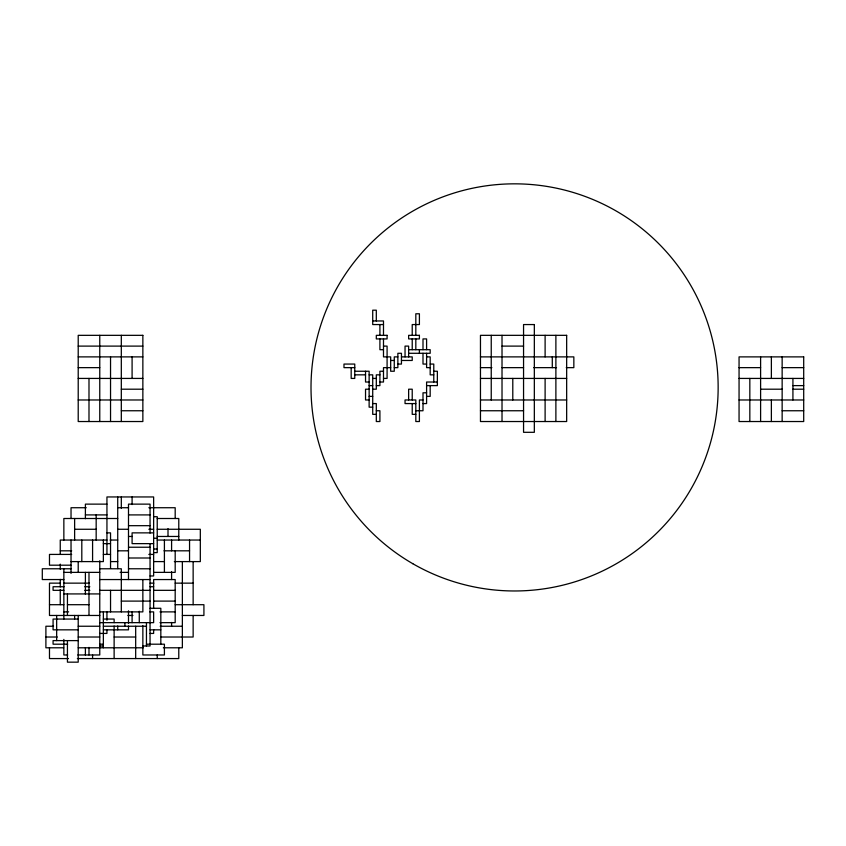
<?xml version="1.0" encoding="UTF-8"?>
<svg xmlns="http://www.w3.org/2000/svg" width="846" height="846" viewBox="0 0 846 846"><rect width="100%" height="100%" fill="white"/><g stroke="black" fill="none" stroke-linecap="round" stroke-linejoin="round"><path stroke-width="1.27" d="M372.716 320.962L383.492 320.962L383.492 335.333M383.492 324.557L372.716 324.557L372.716 310.186L376.311 310.186L376.311 320.962M78.213 346.109L142.858 346.109M383.492 346.109L387.087 346.109L387.087 378.426L383.492 378.426M502.016 346.109L523.558 346.109M383.492 349.694L379.907 349.694L379.907 338.918M408.639 349.694L430.18 349.694L430.18 353.29L408.639 353.29M78.213 356.885L142.858 356.885M397.863 356.885L394.268 356.885L394.268 371.246L390.672 371.246L390.672 356.885L383.492 356.885L383.492 338.918M401.448 356.885L412.224 356.885L412.224 360.47L401.448 360.47M426.596 356.885L430.18 356.885L430.18 374.841L433.776 374.841M480.465 356.885L573.842 356.885L573.842 367.65L566.238 367.65M390.672 360.47L394.268 360.47M397.863 364.066L401.448 364.066L401.448 353.29L397.863 353.29L397.863 367.65L394.268 367.65M426.596 364.066L423 364.066L423 353.29M430.18 364.066L433.776 364.066L433.776 382.022M78.213 367.65L99.765 367.65M354.76 367.65L343.984 367.65L343.984 364.066L354.76 364.066L354.76 378.426L351.175 378.426L351.175 367.65M390.672 367.65L383.492 367.65L383.492 382.022L379.907 382.022M430.18 367.65L426.596 367.65L426.596 353.29M480.465 367.65L491.875 367.65M502.016 367.65L523.558 367.65M533.699 367.65L556.52 367.65M739.055 367.65L760.607 367.65M782.148 367.65L803.7 367.65M354.76 371.246L369.131 371.246L369.131 407.159L372.716 407.159M383.492 371.246L379.907 371.246L379.907 385.617L376.311 385.617M433.776 371.246L437.361 371.246L437.361 385.617L426.596 385.617M354.76 374.841L365.535 374.841M369.131 374.841L372.716 374.841L372.716 414.35L376.311 414.35M379.907 374.841L376.311 374.841L376.311 389.202L372.716 389.202M78.213 378.426L142.858 378.426M372.716 378.426L376.311 378.426M480.465 378.426L566.661 378.426M739.055 378.426L803.7 378.426M369.131 382.022L365.535 382.022L365.535 371.246M437.361 382.022L426.596 382.022L426.596 403.574L423 403.574M369.131 385.617L372.716 385.617M792.924 385.617L803.7 385.617M121.316 389.202L142.858 389.202M369.131 389.202L365.535 389.202L365.535 399.978L369.131 399.978M760.607 389.202L782.148 389.202M792.924 389.202L803.7 389.202M426.596 392.798L423 392.798L423 410.754L415.82 410.754M369.131 396.383L372.716 396.383M426.596 396.383L430.18 396.383L430.18 385.617M78.213 399.978L142.858 399.978M423 399.978L419.405 399.978L419.405 421.53L415.82 421.53L415.82 399.978L405.044 399.978L405.044 403.574L415.82 403.574M480.465 399.978L566.661 399.978M739.055 399.978L803.7 399.978M372.716 403.574L376.311 403.574L376.311 421.53L379.907 421.53L379.907 410.754L376.311 410.754M121.316 410.754L142.858 410.754M480.465 410.754L523.558 410.754M782.148 410.754L803.7 410.754M415.82 414.35L412.224 414.35L412.224 403.574M106.945 504.131L85.393 504.131L85.393 518.714M86.239 507.727L71.032 507.727L71.032 518.503M117.721 507.727L128.497 507.727M148.843 507.727L175.185 507.727L175.185 518.503M85.393 514.907L106.945 514.907M128.497 514.907L150.049 514.907M153.634 516.705L157.229 516.705L157.229 552.618L153.634 552.618M117.721 518.503L63.852 518.503L63.852 540.044M157.229 518.503L178.781 518.503L178.781 540.044M128.497 525.683L150.049 525.683M74.628 529.268L96.169 529.268M117.721 529.268L128.497 529.268M148.843 529.268L153.634 529.268M157.229 529.268L200.322 529.268L200.322 561.596L174.339 561.596M106.945 532.864L110.54 532.864L110.54 568.353M153.634 532.864L132.092 532.864L132.092 543.64L153.634 543.64M128.497 536.459L132.304 536.459M157.229 536.459L178.781 536.459M153.634 538.257L157.229 538.257M106.945 540.044L60.256 540.044L60.256 554.416M110.117 540.044L117.721 540.044M157.229 540.044L200.322 540.044M103.36 543.64L110.54 543.64M128.497 547.235L150.049 547.235M153.634 549.022L157.229 549.022M60.256 550.82L71.667 550.82M117.721 550.82L128.497 550.82M163.987 550.82L189.557 550.82M71.667 554.416L49.48 554.416L49.48 565.191L71.032 565.191M103.36 554.416L110.54 554.416M148.843 554.416L153.634 554.416M128.497 558L150.049 558M71.032 561.596L103.36 561.596L103.36 540.044M110.54 561.596L117.721 561.596M153.634 561.596L164.41 561.596M71.032 568.776L42.3 568.776L42.3 579.552L63.852 579.552M99.765 568.776L121.316 568.776L121.316 611.88M128.497 568.776L150.049 568.776M63.852 572.372L99.765 572.372M120.111 572.372L128.497 572.372M153.634 572.372L175.185 572.372L175.185 550.82M150.049 575.967L153.634 575.967L153.634 496.951L106.945 496.951L106.945 554.416M99.765 579.552L150.049 579.552M60.256 583.148L49.48 583.148L49.48 615.465L99.765 615.465M63.852 583.148L85.393 583.148M85.605 583.148L89.412 583.148M150.049 583.148L153.845 583.148M175.185 583.148L193.142 583.148M64.063 586.733L53.076 586.733L53.076 590.328L63.852 590.328M84.769 586.733L89.835 586.733M150.049 586.733L153.634 586.733M84.769 590.328L89.835 590.328M99.765 590.328L150.049 590.328M153.634 590.328L175.185 590.328M63.852 593.924L99.765 593.924M121.316 601.104L150.049 601.104M153.634 601.104L175.185 601.104M49.48 604.7L63.852 604.7M67.437 604.7L88.989 604.7M175.185 604.7L203.918 604.7L203.918 615.465L182.366 615.465M150.049 608.285L160.825 608.285L160.825 644.197M63.852 611.88L68.642 611.88M99.765 611.88L142.858 611.88L142.858 579.552M149.837 611.88L153.634 611.88L153.634 622.656L99.765 622.656M159.979 611.88L175.185 611.88M127.862 615.465L132.928 615.465M78.213 619.061L53.076 619.061L53.076 629.836L78.213 629.836M103.36 619.061L114.125 619.061L114.125 622.656M159.979 622.656L175.185 622.656L175.185 579.552L153.634 579.552L153.634 608.285M53.499 626.241L45.896 626.241L45.896 647.793L63.64 647.793M78.213 626.241L99.765 626.241M103.36 626.241L146.453 626.241M160.19 626.241L182.366 626.241M103.36 629.836L128.497 629.836L128.497 626.029M150.049 629.836L160.825 629.836M99.765 633.432L106.945 633.432L106.945 629.625M150.049 633.432L153.634 633.432L153.634 629.625M45.896 637.017L57.295 637.017M78.213 637.017L99.765 637.017M114.125 637.017L135.677 637.017M160.825 637.017L193.142 637.017L193.142 615.465M78.213 640.612L53.076 640.612L53.076 644.197L67.648 644.197M99.765 644.197L103.36 644.197M146.453 644.197L164.41 644.197L164.41 654.973L142.858 654.973L142.858 625.712M99.765 645.995L103.36 645.995M142.858 645.995L150.049 645.995L150.049 543.64M78.213 647.793L143.281 647.793M163.352 647.793L182.366 647.793L182.366 561.596M67.648 654.973L63.852 654.973L63.852 639.417M77.79 654.973L99.765 654.973L99.765 560.75M68.494 658.569L49.48 658.569L49.48 647.793M77.367 658.569L178.781 658.569L178.781 647.793M792.924 378.426L792.924 399.978M782.148 356.885L782.148 421.53M771.372 356.885L771.372 378.426M771.372 399.978L771.372 421.53M760.607 356.885L760.607 421.53M749.831 378.426L749.831 421.53M555.885 335.333L555.885 421.53M552.29 356.885L552.29 367.65M545.11 335.333L545.11 356.885M545.11 378.426L545.11 421.53M512.792 378.426L512.792 399.978M502.016 335.333L502.016 421.53M491.24 335.333L491.24 399.978M426.596 349.694L426.596 338.918L423 338.918L423 349.694M419.405 349.694L419.405 353.29M415.82 335.333L415.82 313.781L419.405 313.781L419.405 324.557L412.224 324.557L412.224 335.333M415.82 338.918L415.82 349.694M412.224 338.918L412.224 349.694M412.224 399.978L412.224 389.202L408.639 389.202L408.639 399.978M408.639 356.885L408.639 346.109L405.044 346.109L405.044 356.885M379.907 324.557L379.907 335.333M193.142 561.596L193.142 604.7M189.557 540.044L189.557 561.596M171.59 540.044L171.59 550.82M171.59 571.737L171.59 579.552M171.59 622.445L171.59 626.241M168.005 528.644L168.005 536.248M164.41 540.044L164.41 572.372M157.229 654.973L157.229 658.569M150.049 533.075L150.049 504.131L128.497 504.131L128.497 579.552M146.453 622.656L146.453 645.995M139.273 611.246L139.273 622.656M135.677 626.241L135.677 658.569M132.092 356.885L132.092 378.426M132.092 496.951L132.092 504.554M132.092 611.88L132.092 622.656M128.497 610.823L128.497 623.502M124.901 622.656L124.901 626.241M121.316 335.333L121.316 421.53M121.316 496.951L121.316 508.361M117.721 496.951L117.721 568.565M117.721 626.029L117.721 629.836M114.125 626.029L114.125 658.569M110.54 356.885L110.54 421.53M110.54 590.328L110.54 611.88M106.945 611.88L106.945 620.255M103.36 611.88L103.36 647.793M99.765 335.333L99.765 421.53M96.169 514.907L96.169 540.044M92.584 540.044L92.584 561.596M92.584 654.973L92.584 658.569M88.989 378.426L88.989 421.53M88.989 572.372L88.989 615.465M88.989 647.37L88.989 654.973M85.393 572.372L85.393 594.135M85.393 647.793L85.393 654.973M81.808 540.044L81.808 561.596M78.213 561.596L78.213 572.372M78.213 615.465L78.213 662.164L67.437 662.164L67.437 640.612M74.628 518.503L74.628 540.044M74.628 615.465L74.628 619.061M71.032 540.044L71.032 573.429M67.437 593.924L67.437 615.465M63.852 568.776L63.852 619.061M60.256 564.134L60.256 569.199M60.256 579.341L60.256 586.944M60.256 589.482L60.256 604.7M56.661 615.465L56.661 640.612M534.334 324.557L523.558 324.557L523.558 432.306L534.334 432.306L534.334 324.557M142.858 335.333L78.213 335.333L78.213 421.53L142.858 421.53L142.858 335.333M387.087 335.333L376.311 335.333L376.311 338.918L387.087 338.918L387.087 335.333M419.405 335.333L408.639 335.333L408.639 338.918L419.405 338.918L419.405 335.333M566.661 335.333L480.465 335.333L480.465 421.53L566.661 421.53L566.661 335.333M803.7 356.885L739.055 356.885L739.055 421.53L803.7 421.53L803.7 356.885M412.795 563.7A203.569 203.569 0 0 0 718.148 387.405A203.569 203.569 0 0 0 412.795 211.109A203.569 203.569 0 0 0 412.795 563.7"/></g></svg>
